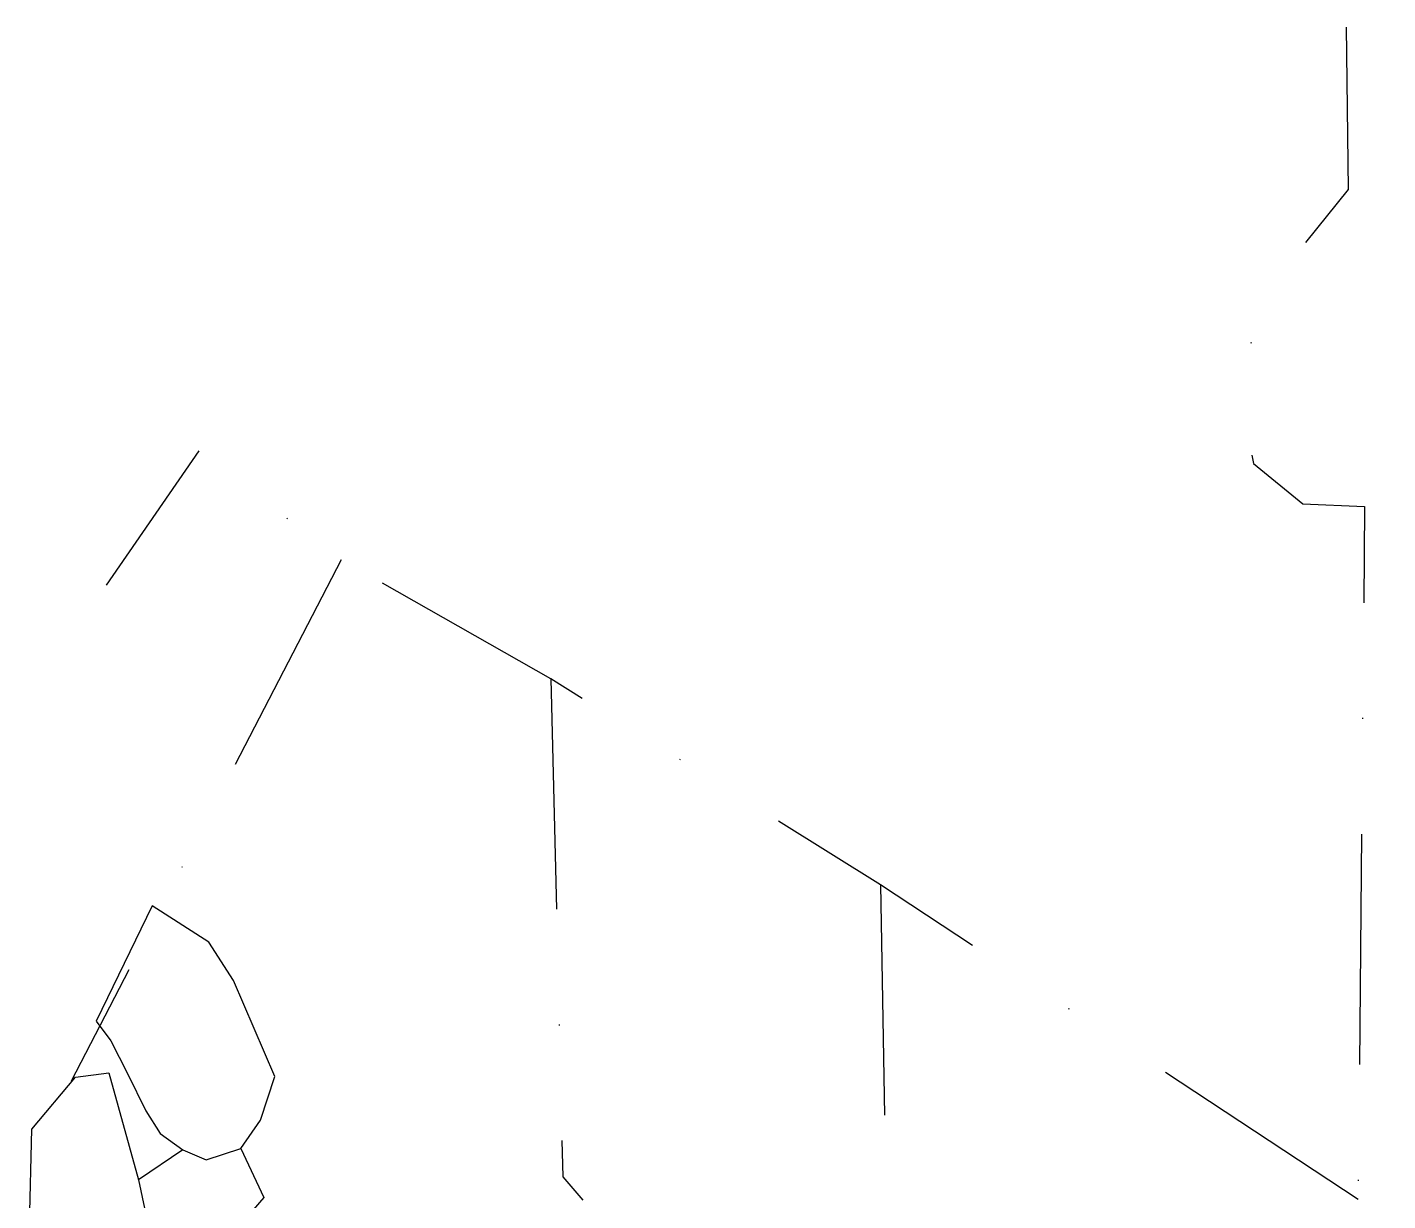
# Model space of a CAD drawing. Header units: metres. Extents: x 187 to 361, y -1912 to -1599.
# Drawn here: x 190.2 to 337.8, y -1726.4 to -1599.1 of the extents above; entities that cross this region are included whole.
import ezdxf

# ---------------------------------------------------------------- set-up
doc = ezdxf.new("R2010")
doc.units = ezdxf.units.M
doc.header["$LTSCALE"] = 25
doc.header["$MEASUREMENT"] = 0
doc.linetypes.add('STRICHPUNKTX2', pattern=[2, 1, -0.5, 0, -0.5])
doc.layers.add('GRABUNGSGRENZE', color=3, linetype='STRICHPUNKTX2')
doc.layers.add('STEINE', color=4, linetype='CONTINUOUS')

msp = doc.modelspace()

# ---------------------------------------------------------------- linework, layer by layer
at = {"layer": 'GRABUNGSGRENZE', "flags": 128}
for points in [[(333.28, -1599.14), (333.51, -1616.76), (325.6, -1626.52), (321.57, -1637.1), (323.23, -1646.47), (328.57, -1650.85), (335.29, -1651.12), (334.58, -1726.29), (337.8, -1900.48)], [(334.58, -1726.29), (282.76, -1692.17), (247.01, -1669.83), (224.27, -1656.92), (208.81, -1645.09)]]:
    msp.add_lwpolyline(points, dxfattribs=at)
at = {"layer": 'GRABUNGSGRENZE'}
for points in [[(208.81, -1645.09), (198.77, -1659.68)], [(224.27, -1656.92), (194.98, -1713.48)], [(247.01, -1669.83), (248.31, -1723.84), (250.49, -1726.38)], [(282.76, -1692.17), (283.79, -1751.98)]]:
    msp.add_lwpolyline(points, dxfattribs=at)
at = {"layer": 'STEINE'}
for points in [[(197.68, -1706.97), (199.26, -1709.11), (201.09, -1712.62), (203.06, -1716.7), (204.64, -1719.14), (207.08, -1720.93), (209.62, -1722), (213.39, -1720.78), (215.53, -1717.68), (217.07, -1712.95), (212.6, -1702.56), (209.91, -1698.38), (203.76, -1694.46), (197.68, -1706.97)], [(202.47, -1741.74), (190.21, -1739.64), (190.69, -1718.67), (195.43, -1713.02), (199.05, -1712.57), (202.29, -1724.18), (205.27, -1738.33), (205.27, -1740.67), (204.76, -1742), (202.47, -1741.74)], [(207.08, -1720.93), (202.29, -1724.18)], [(213.39, -1720.78), (215.88, -1726.08), (205.27, -1738.33)]]:
    msp.add_lwpolyline(points, dxfattribs=at)

doc.saveas('drawing.dxf')
